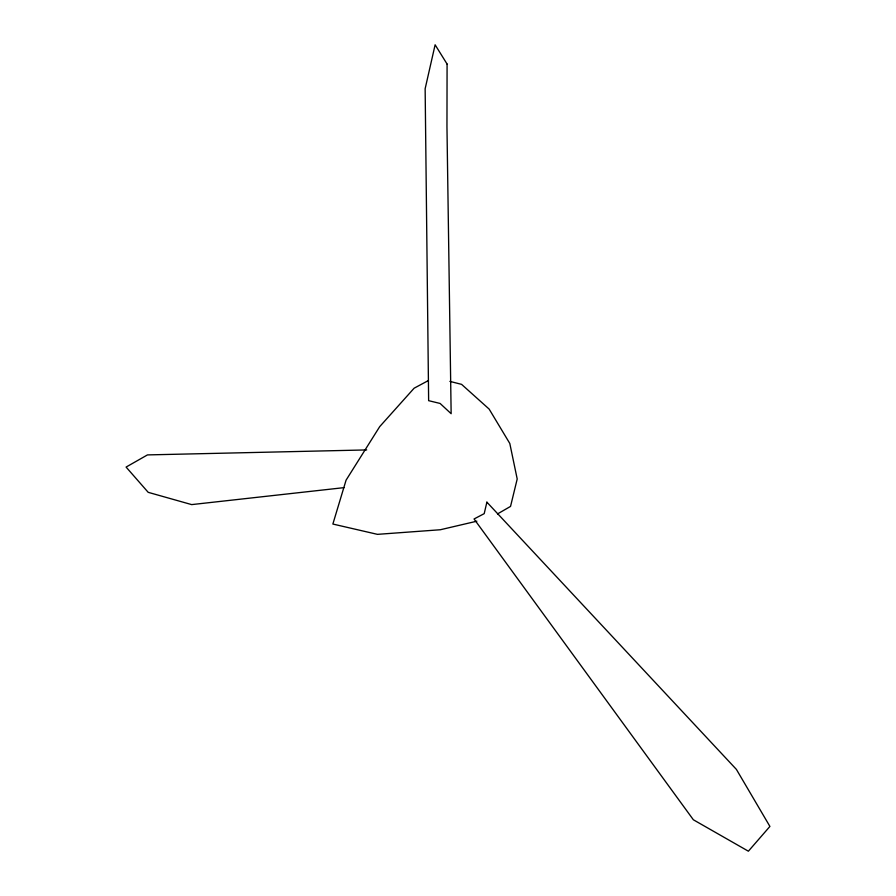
<?xml version="1.0" encoding="UTF-8"?>
<svg xmlns="http://www.w3.org/2000/svg" width="896" height="896" viewBox="0 0 896 896"><rect width="100%" height="100%" fill="white"/><g stroke="black" fill="none" stroke-linecap="round" stroke-linejoin="round"><path stroke-width="1.34" d="M497.515 513.923L510.541 506.408L517.205 478.99L509.802 443.464L489.138 409.08L461.586 384.362L449.87 381.382M428.333 380.576L414.109 388.214L379.714 426.63L346.08 480.155L332.864 524.048L377.462 534.352L440.317 529.749L476.874 521.192M344.019 487.637L191.666 504.605L148.198 492.33L126.09 467.074L147.459 454.91L366.688 449.926M447.082 64.053L446.958 126.851L451.147 413.694L440.082 403.446L428.635 400.669L425.141 88.738L435.12 44.8L447.082 64.053M486.886 502.163L484.198 513.654L474.051 518.974L693.358 819.773L748.384 851.2L769.91 826.426L736.4 769.406L486.886 502.163"/></g></svg>
